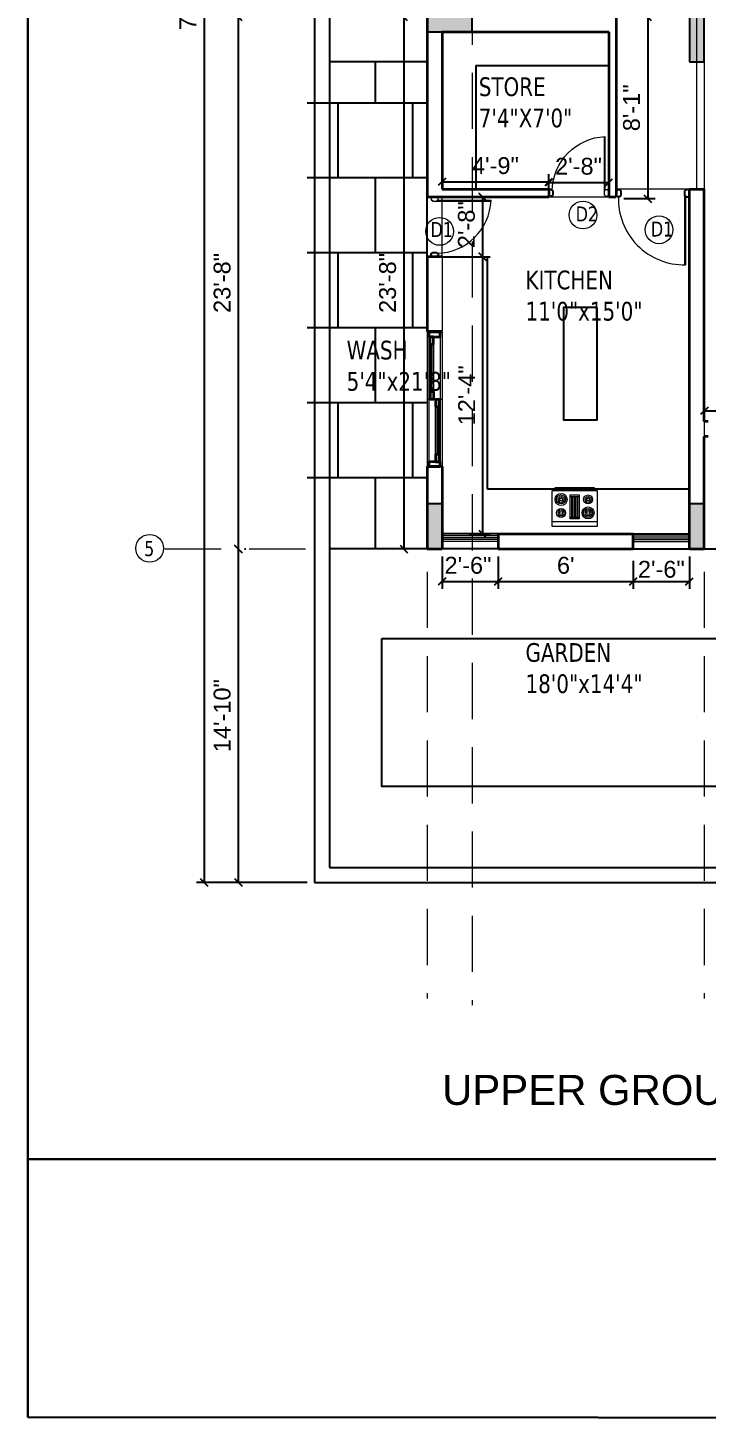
# Model space of a CAD drawing. Header units: inches. Extents: x 127248 to 130601, y 247968 to 250486.
# Drawn here: x 128548 to 128911, y 249098 to 249840 of the extents above; entities that cross this region are included whole.
import ezdxf

# ---------------------------------------------------------------- set-up
doc = ezdxf.new("R2010")
doc.units = ezdxf.units.IN
doc.header["$LTSCALE"] = 10
doc.header["$MEASUREMENT"] = 0
doc.header["$PDMODE"] = 35
doc.linetypes.add('DASHED2', pattern=[0.375, 0.25, -0.125])
doc.layers.get('0').update_dxf_attribs({"linetype": 'CONTINUOUS'})
doc.layers.get('Defpoints').update_dxf_attribs({"linetype": 'CONTINUOUS'})
for name, color, linetype, lineweight, true_color in [('dimention', 7, 'CONTINUOUS', 9, 0x242424), ('DOOR', 7, 'CONTINUOUS', 15, 0x994d00), ('glass window', 7, 'CONTINUOUS', 20, 0x148aff)]:
    doc.layers.add(name, color=color, linetype=linetype, lineweight=lineweight, true_color=true_color)
doc.layers.add('dimn', color=250, linetype='CONTINUOUS')
doc.layers.add('PRESENT', color=254, linetype='CONTINUOUS')
for name, color, linetype, lineweight in [('elevation wall', 255, 'CONTINUOUS', 5), ('FACE LINE', 254, 'CONTINUOUS', 15), ('FORMATE LINE', 78, 'CONTINUOUS', 70), ('Frame', 35, 'CONTINUOUS', 25), ('FURNITURE', 8, 'CONTINUOUS', 13), ('TEXT', 254, 'CONTINUOUS', 25), ('wall final', 7, 'CONTINUOUS', 35), ('WALL HATCH', 250, 'CONTINUOUS', 35), ('walls', 7, 'CONTINUOUS', 15), ('window', 150, 'CONTINUOUS', 15)]:
    doc.layers.add(name, color=color, linetype=linetype, lineweight=lineweight)
doc.styles.add('10', font='arial.ttf', dxfattribs={"height": 9})
doc.styles.add('atul', font='arial.ttf', dxfattribs={"height": 3})
doc.styles.add('SANJAY', font='impact.ttf', dxfattribs={"width": 0.9, "height": 18})
doc.dimstyles.new('FOOTING', dxfattribs={"dimscale": 4, "dimtxt": 18, "dimasz": 3, "dimexe": 1, "dimexo": 1, "dimgap": 2, "dimtad": 1, "dimdec": 0, "dimzin": 0, "dimdsep": 46, "dimlunit": 4, "dimtxsty": 'SANJAY', "dimblk": 'ARCHTICK', "dimcen": 0.09, "dimclrd": 8, "dimclre": 8, "dimclrt": 7, "dimaunit": 1, "dimazin": 0, "dimtfac": 1, "dimtdec": 0, "dimtofl": 0, "dimtmove": 0, "dimatfit": 0, "dimfxl": 1, "dimtolj": 1, "dimtzin": 0, "dimlwd": -1, "dimlwe": -1, "dimarcsym": 0})

# ---------------------------------------------------------------- blocks, each defined once
blk = doc.blocks.new('Range-Oven - 30 in top')
for p, q in [((0, -3), (30, -3)), ((12, -6), (18, -6)), ((13, -20), (13, -6)), ((14, -6), (14, -20)), ((15, -20), (15, -6)), ((16, -6), (16, -20)), ((17, -20), (17, -6)), ((6, -24), (6, -25)), ((8, -25), (8, -24)), ((18, -20), (12, -20)), ((22, -25), (22, -24)), ((24, -24), (24, -25))]:
    blk.add_line(p, q)
for points in [[(0, -24), (0, 0), (30, 0), (30, -24)], [(12, -21), (12, -5), (18, -5), (18, -21)], [(2, -26), (2, -25), (28, -25), (28, -26)]]:
    blk.add_lwpolyline(points, close=True)
for centre, radius in [((6, -9), 4), ((6, -9), 3), ((6, -9), 2), ((6, -9), 1), ((24, -9), 3), ((24, -9), 2), ((24, -9), 1), ((6, -18), 3), ((6, -18), 2), ((6, -18), 1), ((24, -18), 4), ((24, -18), 3), ((24, -18), 2), ((24, -18), 1)]:
    blk.add_circle(centre, radius)
blk = doc.blocks.new('nnc')
at = {"layer": 'DOOR'}
for p, q in [((136352.69, 254330.58), (136352.69, 254356.09)), ((136354.69, 254330.58), (136354.69, 254356.09)), ((136355.58, 254297.18), (136355.58, 254322.7)), ((136357.58, 254297.18), (136357.58, 254322.7))]:
    blk.add_line(p, q, dxfattribs=at)
at = {"layer": 'elevation wall'}
for p, q in [((136351.08, 254362.54), (136351.08, 254290.74)), ((136351.08, 254362.54), (136351.08, 254290.74)), ((136351.08, 254362.54), (136351.08, 254290.74)), ((136352.08, 254362.54), (136352.08, 254290.74)), ((136358.08, 254362.54), (136358.08, 254290.74)), ((136359.08, 254362.54), (136359.08, 254290.74)), ((136359.08, 254362.54), (136359.08, 254290.74)), ((136359.08, 254362.54), (136359.08, 254290.74)), ((136351.08, 254326.64), (136359.08, 254326.64))]:
    blk.add_line(p, q, dxfattribs=at)
at = {"layer": 'wall final'}
for points in [[(136352.08, 254362.52), (136352.08, 254360), (136358.08, 254360), (136358.08, 254362.52)], [(136352.58, 254359.98), (136352.58, 254356.08), (136354.58, 254356.08), (136354.58, 254359.98)], [(136354.69, 254326.68), (136354.69, 254330.58), (136352.69, 254330.58), (136352.69, 254326.68)], [(136357.58, 254322.7), (136357.58, 254326.6), (136355.58, 254326.6), (136355.58, 254322.7)], [(136357.58, 254293.29), (136357.58, 254297.18), (136355.58, 254297.18), (136355.58, 254293.29)], [(136358.08, 254290.74), (136358.08, 254293.26), (136352.08, 254293.26), (136352.08, 254290.74)]]:
    blk.add_lwpolyline(points, close=True, dxfattribs=at)
at = {"layer": 'walls', "color": 7}
for p, q in [((136359.08, 254362.54), (136351.08, 254362.54)), ((136359.08, 254290.74), (136351.08, 254290.74))]:
    blk.add_line(p, q, dxfattribs=at)
at = {"layer": 'window'}
for points in [[(136354.69, 254330.58), (136354.69, 254356.09), (136352.69, 254356.09), (136352.69, 254330.58)], [(136353.79, 254330.58), (136353.79, 254356.09), (136353.19, 254356.09), (136353.19, 254330.58)], [(136353.49, 254330.58), (136353.49, 254356.09), (136353.29, 254356.09), (136353.29, 254330.58)], [(136355.58, 254297.18), (136355.58, 254322.7), (136357.58, 254322.7), (136357.58, 254297.18)], [(136356.48, 254297.18), (136356.48, 254322.7), (136357.08, 254322.7), (136357.08, 254297.18)], [(136356.78, 254297.18), (136356.78, 254322.7), (136356.98, 254322.7), (136356.98, 254297.18)]]:
    blk.add_lwpolyline(points, close=True, dxfattribs=at)
blk = doc.blocks.new('frame')
at = {"layer": 'Frame'}
for p, q in [((127209.08, 247586.17), (127209.08, 247583.17)), ((127209.58, 247586.17), (127209.08, 247586.17)), ((127209.58, 247583.17), (127209.08, 247583.17)), ((127209.58, 247586.67), (127209.58, 247586.17)), ((127209.58, 247586.67), (127211.08, 247586.67)), ((127209.58, 247583.17), (127209.58, 247582.67)), ((127211.08, 247582.67), (127209.58, 247582.67)), ((127211.08, 247586.67), (127211.08, 247585.92)), ((127211.08, 247585.92), (127211.58, 247585.92)), ((127211.08, 247583.42), (127211.08, 247582.67)), ((127211.08, 247583.42), (127211.58, 247583.42)), ((127211.58, 247585.92), (127211.58, 247583.42))]:
    blk.add_line(p, q, dxfattribs=at)
blk = doc.blocks.new('rgg')
at = {"layer": 'DOOR'}
for p, q in [((137132.11, 254652.55), (137132.11, 254615.6)), ((137132.61, 254652.55), (137132.61, 254615.6))]:
    blk.add_line(p, q, dxfattribs=at)
blk.add_arc((137131.87, 254650.7), 35.11, 177.8373, 271.20294, dxfattribs=at)
at = {"layer": 'DOOR', "xscale": 1.005382328876294, "yscale": 1.005382328876294, "zscale": 1.005382328876294}
blk.add_blockref('frame', (9201.86, 5736.55), dxfattribs=at)
at = {"layer": 'DOOR', "extrusion": (0, 0, -1), "xscale": 1.005382328876294, "yscale": 1.005382328876294, "zscale": -1.005382328905398}
blk.add_blockref('frame', (-265028.38, 5736.55), dxfattribs=at)
blk = doc.blocks.new('DSGS')
at = {"layer": 'DOOR'}
for p, q in [((145848.8, 255487.06), (145848.8, 255516.05)), ((145848.8, 255487.06), (145848.8, 255516.05)), ((145849.27, 255487.06), (145849.27, 255516.05)), ((145849.27, 255487.06), (145849.27, 255516.05)), ((145846.94, 255484.51), (145846.94, 255487.3)), ((145847.41, 255487.3), (145846.94, 255487.3)), ((145847.41, 255484.51), (145846.94, 255484.51)), ((145847.41, 255487.3), (145847.41, 255487.76)), ((145848.8, 255487.76), (145847.41, 255487.76)), ((145847.41, 255484.05), (145847.41, 255484.51)), ((145847.41, 255484.05), (145848.8, 255484.05)), ((145848.8, 255487.06), (145848.8, 255487.76)), ((145848.8, 255487.06), (145849.27, 255487.06)), ((145848.8, 255484.05), (145848.8, 255484.74)), ((145848.8, 255484.74), (145849.27, 255484.74)), ((145849.27, 255484.74), (145849.27, 255487.06))]:
    blk.add_line(p, q, dxfattribs=at)
blk.add_arc((145847.73, 255486.71), 29.36, 0.69882, 87.90231, dxfattribs=at)
blk.add_arc((145847.73, 255486.71), 29.36, 0.69882, 87.90231, dxfattribs=at)
at = {"layer": 'DOOR', "xscale": 0.928183188836556, "yscale": 0.928183188836556, "zscale": 0.928183188836556, "rotation": 180}
blk.add_blockref('frame', (263952.27, 485289.83), dxfattribs=at)
blk = doc.blocks.new('_Oblique')
at = {"color": 0, "linetype": 'ByBlock', "lineweight": -2}
blk.add_line((-0.5, -0.5), (0.5, 0.5), dxfattribs=at)
blk = doc.blocks.new('*D174')
at = {"layer": 'Defpoints', "color": 0, "transparency": 16777216}
for p in [(128862.57, 249845.72), (128862.57, 249748.72), (128879.35, 249748.72)]:
    blk.add_point(p, dxfattribs=at)
at = {"layer": 'dimn', "color": 8, "transparency": 16777216}
for p, q in [((128866.57, 249845.72), (128883.35, 249845.72)), ((128879.35, 249845.72), (128879.35, 249748.72)), ((128866.57, 249748.72), (128883.35, 249748.72))]:
    blk.add_line(p, q, dxfattribs=at)
at = {"layer": 'dimn', "color": 8, "transparency": 16777216, "xscale": 4, "yscale": 4, "zscale": 4}
for p, rotation in [((128879.35, 249845.72), 90), ((128879.35, 249748.72), 270)]:
    blk.add_blockref('_Oblique', p, dxfattribs=dict(at, rotation=rotation))
at = {"layer": 'dimn', "color": 181, "transparency": 16777216, "insert": (128870.76, 249797.22), "char_height": 9, "attachment_point": 5, "rotation": 90, "style": '10'}
blk.add_mtext('\\A1;8\'-1"', dxfattribs=at)
blk = doc.blocks.new('*D175')
at = {"layer": 'Defpoints', "color": 0, "transparency": 16777216}
for p in [(128769.57, 249753.72), (128826.57, 249757.71), (128826.57, 249753.72)]:
    blk.add_point(p, dxfattribs=at)
at = {"layer": 'dimn', "color": 8, "transparency": 16777216}
for p, q in [((128769.57, 249757.72), (128769.57, 249761.71)), ((128826.57, 249757.72), (128826.57, 249761.71)), ((128769.57, 249757.71), (128826.57, 249757.71))]:
    blk.add_line(p, q, dxfattribs=at)
at = {"layer": 'dimn', "color": 8, "transparency": 16777216, "xscale": 4, "yscale": 4, "zscale": 4, "rotation": 180}
blk.add_blockref('_Oblique', (128769.57, 249757.71), dxfattribs=at)
at = {"layer": 'dimn', "color": 8, "transparency": 16777216, "xscale": 4, "yscale": 4, "zscale": 4}
blk.add_blockref('_Oblique', (128826.57, 249757.71), dxfattribs=at)
at = {"layer": 'dimn', "color": 181, "transparency": 16777216, "insert": (128798.07, 249766.3), "char_height": 9, "attachment_point": 5, "style": '10'}
blk.add_mtext('\\A1;4\'-9"', dxfattribs=at)
blk = doc.blocks.new('*D176')
at = {"layer": 'Defpoints', "color": 0, "transparency": 16777216}
for p in [(128858.56, 249757.37), (128826.57, 249749.72), (128858.56, 249749.72)]:
    blk.add_point(p, dxfattribs=at)
at = {"layer": 'dimn', "color": 8, "transparency": 16777216}
for p, q in [((128826.57, 249753.72), (128826.57, 249761.37)), ((128858.56, 249753.72), (128858.56, 249761.37)), ((128826.57, 249757.37), (128858.56, 249757.37))]:
    blk.add_line(p, q, dxfattribs=at)
at = {"layer": 'dimn', "color": 8, "transparency": 16777216, "xscale": 4, "yscale": 4, "zscale": 4, "rotation": 180}
blk.add_blockref('_Oblique', (128826.57, 249757.37), dxfattribs=at)
at = {"layer": 'dimn', "color": 8, "transparency": 16777216, "xscale": 4, "yscale": 4, "zscale": 4}
blk.add_blockref('_Oblique', (128858.56, 249757.37), dxfattribs=at)
at = {"layer": 'dimn', "color": 181, "transparency": 16777216, "insert": (128842.41, 249765.96), "char_height": 9, "attachment_point": 5, "style": '10'}
blk.add_mtext('\\A1;2\'-8"', dxfattribs=at)
blk = doc.blocks.new('*D177')
at = {"layer": 'Defpoints', "color": 0, "transparency": 16777216}
for p in [(128761.57, 249749.72), (128761.57, 249717.72), (128791.19, 249717.72)]:
    blk.add_point(p, dxfattribs=at)
at = {"layer": 'dimn', "color": 8, "transparency": 16777216}
for p, q in [((128765.57, 249749.72), (128795.19, 249749.72)), ((128791.19, 249749.72), (128791.19, 249717.72)), ((128765.57, 249717.72), (128795.19, 249717.72))]:
    blk.add_line(p, q, dxfattribs=at)
at = {"layer": 'dimn', "color": 8, "transparency": 16777216, "xscale": 4, "yscale": 4, "zscale": 4}
for p, rotation in [((128791.19, 249749.72), 90), ((128791.19, 249717.72), 270)]:
    blk.add_blockref('_Oblique', p, dxfattribs=dict(at, rotation=rotation))
at = {"layer": 'dimn', "color": 181, "transparency": 16777216, "insert": (128782.6, 249734.81), "char_height": 9, "attachment_point": 5, "rotation": 90, "style": '10'}
blk.add_mtext('\\A1;2\'-8"', dxfattribs=at)
blk = doc.blocks.new('*D178')
at = {"layer": 'Defpoints', "color": 0, "transparency": 16777216}
for p in [(128761.57, 249717.72), (128780.02, 249569.72), (128791.19, 249569.72)]:
    blk.add_point(p, dxfattribs=at)
at = {"layer": 'dimn', "color": 8, "transparency": 16777216}
for p, q in [((128765.57, 249717.72), (128795.19, 249717.72)), ((128791.19, 249717.72), (128791.19, 249569.72)), ((128784.02, 249569.72), (128795.19, 249569.72))]:
    blk.add_line(p, q, dxfattribs=at)
at = {"layer": 'dimn', "color": 8, "transparency": 16777216, "xscale": 4, "yscale": 4, "zscale": 4}
for p, rotation in [((128791.19, 249717.72), 90), ((128791.19, 249569.72), 270)]:
    blk.add_blockref('_Oblique', p, dxfattribs=dict(at, rotation=rotation))
at = {"layer": 'dimn', "color": 181, "transparency": 16777216, "insert": (128782.68, 249643.72), "char_height": 9, "attachment_point": 5, "rotation": 90, "style": '10'}
blk.add_mtext('\\A1;12\'-4"', dxfattribs=at)
blk = doc.blocks.new('*D179')
at = {"layer": 'Defpoints', "color": 0, "transparency": 16777216}
for p in [(128769.57, 249561.72), (128799.57, 249561.72), (128799.57, 249544.34)]:
    blk.add_point(p, dxfattribs=at)
at = {"layer": 'dimn', "color": 8, "transparency": 16777216}
for p, q in [((128769.57, 249557.72), (128769.57, 249540.34)), ((128799.57, 249557.72), (128799.57, 249540.34)), ((128769.57, 249544.34), (128799.57, 249544.34))]:
    blk.add_line(p, q, dxfattribs=at)
at = {"layer": 'dimn', "color": 8, "transparency": 16777216, "xscale": 4, "yscale": 4, "zscale": 4, "rotation": 180}
blk.add_blockref('_Oblique', (128769.57, 249544.34), dxfattribs=at)
at = {"layer": 'dimn', "color": 8, "transparency": 16777216, "xscale": 4, "yscale": 4, "zscale": 4}
blk.add_blockref('_Oblique', (128799.57, 249544.34), dxfattribs=at)
at = {"layer": 'dimn', "color": 181, "transparency": 16777216, "insert": (128783.41, 249552.94), "char_height": 9, "attachment_point": 5, "style": '10'}
blk.add_mtext('\\A1;2\'-6"', dxfattribs=at)
blk = doc.blocks.new('*D180')
at = {"layer": 'Defpoints', "color": 0, "transparency": 16777216}
for p in [(128799.57, 249561.72), (128871.62, 249559.44), (128871.62, 249544.34)]:
    blk.add_point(p, dxfattribs=at)
at = {"layer": 'dimn', "color": 8, "transparency": 16777216}
for p, q in [((128799.57, 249557.72), (128799.57, 249540.34)), ((128871.62, 249555.44), (128871.62, 249540.34)), ((128799.57, 249544.34), (128871.62, 249544.34))]:
    blk.add_line(p, q, dxfattribs=at)
at = {"layer": 'dimn', "color": 8, "transparency": 16777216, "xscale": 4, "yscale": 4, "zscale": 4, "rotation": 180}
blk.add_blockref('_Oblique', (128799.57, 249544.34), dxfattribs=at)
at = {"layer": 'dimn', "color": 8, "transparency": 16777216, "xscale": 4, "yscale": 4, "zscale": 4}
blk.add_blockref('_Oblique', (128871.62, 249544.34), dxfattribs=at)
at = {"layer": 'dimn', "color": 181, "transparency": 16777216, "insert": (128835.59, 249552.94), "char_height": 9, "attachment_point": 5, "style": '10'}
blk.add_mtext("\\A1;6'", dxfattribs=at)
blk = doc.blocks.new('*D181')
at = {"layer": 'Defpoints', "color": 0, "transparency": 16777216}
for p in [(128901.57, 249561.72), (128871.62, 249559.44), (128901.57, 249544.34)]:
    blk.add_point(p, dxfattribs=at)
at = {"layer": 'dimn', "color": 8, "transparency": 16777216}
for p, q in [((128871.62, 249555.44), (128871.62, 249540.34)), ((128901.57, 249557.72), (128901.57, 249540.34)), ((128871.62, 249544.34), (128901.57, 249544.34))]:
    blk.add_line(p, q, dxfattribs=at)
at = {"layer": 'dimn', "color": 8, "transparency": 16777216, "xscale": 4, "yscale": 4, "zscale": 4, "rotation": 180}
blk.add_blockref('_Oblique', (128871.62, 249544.34), dxfattribs=at)
at = {"layer": 'dimn', "color": 8, "transparency": 16777216, "xscale": 4, "yscale": 4, "zscale": 4}
blk.add_blockref('_Oblique', (128901.57, 249544.34), dxfattribs=at)
at = {"layer": 'dimn', "color": 181, "transparency": 16777216, "insert": (128886.62, 249550.81), "char_height": 9, "attachment_point": 5, "style": '10'}
blk.add_mtext('\\A1;2\'-6"', dxfattribs=at)
blk = doc.blocks.new('*D204')
at = {"layer": 'Defpoints', "color": 0, "transparency": 16777216}
for p in [(129009.57, 249635.42), (128909.57, 249630.95), (129009.57, 249629.72)]:
    blk.add_point(p, dxfattribs=at)
at = {"layer": 'dimn', "color": 8, "transparency": 16777216}
for p, q in [((128909.57, 249634.95), (128909.57, 249639.42)), ((128909.57, 249635.42), (129009.57, 249635.42)), ((129009.57, 249633.72), (129009.57, 249639.42))]:
    blk.add_line(p, q, dxfattribs=at)
at = {"layer": 'dimn', "color": 8, "transparency": 16777216, "xscale": 4, "yscale": 4, "zscale": 4, "rotation": 180}
blk.add_blockref('_Oblique', (128909.57, 249635.42), dxfattribs=at)
at = {"layer": 'dimn', "color": 8, "transparency": 16777216, "xscale": 4, "yscale": 4, "zscale": 4}
blk.add_blockref('_Oblique', (129009.57, 249635.42), dxfattribs=at)
at = {"layer": 'dimn', "color": 181, "transparency": 16777216, "insert": (128959.57, 249644.02), "char_height": 9, "attachment_point": 5, "style": '10'}
blk.add_mtext('\\A1;8\'-4"', dxfattribs=at)
blk = doc.blocks.new('*D235')
at = {"layer": 'Defpoints', "color": 0, "transparency": 16777216}
for p in [(128657.83, 249845.72), (128660.07, 249561.72), (128660.82, 249561.72)]:
    blk.add_point(p, dxfattribs=at)
at = {"layer": 'dimn', "color": 8, "transparency": 16777216}
for p, q in [((128660.82, 249845.72), (128660.82, 249561.72)), ((128661.83, 249845.72), (128664.82, 249845.72)), ((128664.07, 249561.72), (128664.82, 249561.72))]:
    blk.add_line(p, q, dxfattribs=at)
at = {"layer": 'dimn', "color": 8, "transparency": 16777216, "xscale": 4, "yscale": 4, "zscale": 4}
for p, rotation in [((128660.82, 249845.72), 90), ((128660.82, 249561.72), 270)]:
    blk.add_blockref('_Oblique', p, dxfattribs=dict(at, rotation=rotation))
at = {"layer": 'dimn', "color": 181, "transparency": 16777216, "insert": (128652.22, 249703.72), "char_height": 9, "attachment_point": 5, "rotation": 90, "style": '10'}
blk.add_mtext('\\A1;23\'-8"', dxfattribs=at)
blk = doc.blocks.new('*D263')
at = {"layer": 'Defpoints', "color": 0, "transparency": 16777216}
for p in [(128761.57, 249845.72), (128749.13, 249561.72), (128761.43, 249561.72)]:
    blk.add_point(p, dxfattribs=at)
at = {"layer": 'dimn', "color": 8, "transparency": 16777216}
for p, q in [((128757.57, 249845.72), (128745.13, 249845.72)), ((128749.13, 249845.72), (128749.13, 249561.72)), ((128757.43, 249561.72), (128745.13, 249561.72))]:
    blk.add_line(p, q, dxfattribs=at)
at = {"layer": 'dimn', "color": 8, "transparency": 16777216, "xscale": 4, "yscale": 4, "zscale": 4}
for p, rotation in [((128749.13, 249845.72), 90), ((128749.13, 249561.72), 270)]:
    blk.add_blockref('_Oblique', p, dxfattribs=dict(at, rotation=rotation))
at = {"layer": 'dimn', "color": 181, "transparency": 16777216, "insert": (128740.54, 249703.72), "char_height": 9, "attachment_point": 5, "rotation": 90, "style": '10'}
blk.add_mtext('\\A1;23\'-8"', dxfattribs=at)
blk = doc.blocks.new('*D265')
at = {"layer": 'Defpoints', "color": 0, "transparency": 16777216}
for p in [(128660.07, 249561.72), (128660.82, 249383.72), (128701.57, 249383.72)]:
    blk.add_point(p, dxfattribs=at)
at = {"layer": 'dimn', "color": 8, "transparency": 16777216}
for p, q in [((128660.82, 249561.72), (128660.82, 249383.72)), ((128664.07, 249561.72), (128664.82, 249561.72)), ((128697.57, 249383.72), (128656.82, 249383.72))]:
    blk.add_line(p, q, dxfattribs=at)
at = {"layer": 'dimn', "color": 8, "transparency": 16777216, "xscale": 4, "yscale": 4, "zscale": 4}
for p, rotation in [((128660.82, 249561.72), 90), ((128660.82, 249383.72), 270)]:
    blk.add_blockref('_Oblique', p, dxfattribs=dict(at, rotation=rotation))
at = {"layer": 'dimn', "color": 181, "transparency": 16777216, "insert": (128652.22, 249472.72), "char_height": 9, "attachment_point": 5, "rotation": 90, "style": '10'}
blk.add_mtext('\\A1;14\'-10"', dxfattribs=at)
blk = doc.blocks.new('25')
at = {"layer": 'dimn'}
h = blk.add_hatch(color=1, dxfattribs=at)
h.set_gradient(color1=(255, 0, 0), color2=(209, 0, 0), one_color=1, tint=0.41)
h.paths.add_polyline_path([(123975.35, 250765.5), (123983.35, 250765.5), (123983.35, 250789.5), (123975.35, 250789.5)])
blk.add_lwpolyline([(123975.35, 250765.5), (123983.35, 250765.5), (123983.35, 250789.5), (123975.35, 250789.5)], close=True, dxfattribs=at)
blk = doc.blocks.new('32')
at = {"layer": 'dimn', "rotation": 270}
blk.add_blockref('25', (-123015.34, 375079.88), dxfattribs=at)
at = {"layer": 'dimn'}
for p in [(3914.81, 315.03), (3774.81, 55.03), (3914.81, 55.03)]:
    blk.add_blockref('25', p, dxfattribs=at)
blk = doc.blocks.new('*D293')
at = {"layer": 'Defpoints', "color": 0, "ltscale": 0.1, "transparency": 16777216}
for p in [(128701.57, 250325.72), (128642.53, 249383.72), (128701.57, 249383.72)]:
    blk.add_point(p, dxfattribs=at)
at = {"layer": 'dimn', "color": 8, "ltscale": 0.1, "transparency": 16777216}
for p, q in [((128697.57, 250325.72), (128638.53, 250325.72)), ((128642.53, 250325.72), (128642.53, 249383.72)), ((128697.57, 249383.72), (128638.53, 249383.72))]:
    blk.add_line(p, q, dxfattribs=at)
at = {"layer": 'dimn', "color": 8, "ltscale": 0.1, "transparency": 16777216, "xscale": 4, "yscale": 4, "zscale": 4}
for p, rotation in [((128642.53, 250325.72), 90), ((128642.53, 249383.72), 270)]:
    blk.add_blockref('_Oblique', p, dxfattribs=dict(at, rotation=rotation))
at = {"layer": 'dimn', "color": 181, "ltscale": 0.1, "transparency": 16777216, "insert": (128633.94, 249854.72), "char_height": 9, "attachment_point": 5, "rotation": 90, "style": '10'}
blk.add_mtext('\\A1;78\'-6"', dxfattribs=at)

msp = doc.modelspace()

# ---------------------------------------------------------------- hatches: boundary and pattern name
at = {"layer": 'PRESENT'}
h = msp.add_hatch(dxfattribs=at)
h.set_pattern_fill('AR-B88', color=9, scale=5, style=0)
h.set_pattern_definition([(0, (14.026, -5080.093), (0, 40), []), (90, (14.026, -5080.093), (-20, 40), [40, -40])])
h.paths.add_polyline_path([(128697.57, 249561.72), (128761.57, 249561.72), (128761.57, 249821.72), (128697.57, 249821.72)])

# ---------------------------------------------------------------- linework, layer by layer
at = {"layer": 'dimention', "linetype": 'Continuous'}
msp.add_line((128769.57, 249717.72), (128769.57, 249677.72), dxfattribs=at)
at = {"layer": 'FACE LINE', "color": 54, "linetype": 'DASHED2', "ltscale": 12, "true_color": 0xa8a800}
for p, q in [((128761.57, 250404.52), (128761.57, 249321.74)), ((128785.62, 250400.91), (128785.62, 249318.12)), ((128909.57, 250404.52), (128909.57, 249321.74)), ((128621.62, 249561.72), (129342.26, 249561.72))]:
    msp.add_line(p, q, dxfattribs=at)
at = {"layer": 'FACE LINE', "color": 0}
for p, q in [((128901.57, 249753.72), (128862.57, 249753.72)), ((128769.57, 249717.72), (128769.57, 249749.72)), ((128826.57, 249749.72), (128858.56, 249749.72))]:
    msp.add_line(p, q, dxfattribs=at)
at = {"layer": 'FORMATE LINE', "lineweight": 30}
msp.add_lwpolyline([(128548.46, 250485.72), (128548.55, 249098.25), (129461.67, 249097.69), (129461.58, 250485.15)], close=True, dxfattribs=at)
at = {"layer": 'glass window'}
for p, q in [((128905.57, 249753.72), (128905.57, 249845.72)), ((128909.57, 249845.72), (128909.57, 249753.72))]:
    msp.add_line(p, q, dxfattribs=at)
at = {"layer": 'PRESENT', "color": 9}
for p, q in [((128701.57, 250325.72), (128701.57, 249383.72)), ((128709.57, 250317.72), (128709.57, 249391.72)), ((128761.57, 249821.72), (128709.57, 249821.72)), ((128787.57, 249819.72), (128787.57, 249753.72)), ((128787.57, 249819.72), (128858.57, 249819.72)), ((128761.57, 249717.72), (128761.57, 249749.72)), ((128769.57, 249717.72), (128793.57, 249717.72)), ((128793.57, 249717.72), (128793.57, 249593.72)), ((128793.57, 249593.72), (128901.57, 249593.72)), ((128799.57, 249569.72), (128769.57, 249569.72)), ((128871.57, 249569.72), (128901.57, 249569.72)), ((128761.57, 249561.72), (128709.57, 249561.75)), ((128799.57, 249561.72), (128769.57, 249561.72)), ((128871.57, 249561.72), (128901.57, 249561.72)), ((128909.57, 249561.72), (129065.57, 249561.54)), ((128709.57, 249391.72), (128953.89, 249391.72)), ((128701.57, 249383.72), (129009.57, 249383.72))]:
    msp.add_line(p, q, dxfattribs=at)
for points in [[(128852.44, 249690.65), (128834.44, 249690.65), (128834.44, 249630.65), (128852.44, 249630.65)], [(128737.5, 249513.92), (128953.82, 249513.92), (128953.82, 249434.91), (128737.5, 249434.91)]]:
    msp.add_lwpolyline(points, close=True, dxfattribs=at)
at = {"layer": 'WALL HATCH'}
for p, q in [((128761.57, 249845.72), (128761.57, 249749.72)), ((128862.57, 249845.72), (128862.57, 249749.72)), ((128769.57, 249837.72), (128769.57, 249753.72)), ((128769.57, 249837.72), (128858.57, 249837.72)), ((128858.57, 249837.72), (128858.57, 249749.72)), ((128769.57, 249753.72), (128826.57, 249753.72)), ((128826.57, 249753.72), (128826.57, 249749.72)), ((128901.57, 249561.72), (128901.57, 249753.72)), ((128901.57, 249753.72), (128909.57, 249753.72)), ((128909.57, 249629.72), (128909.57, 249753.72)), ((128761.57, 249749.72), (128785.57, 249749.72)), ((128785.57, 249749.72), (128826.57, 249749.72)), ((128858.57, 249749.72), (128862.57, 249749.72)), ((128761.57, 249717.72), (128761.57, 249677.72)), ((128769.57, 249717.72), (128761.57, 249717.72)), ((128769.57, 249677.72), (128761.57, 249677.72)), ((128911.57, 249629.72), (128909.57, 249629.72)), ((128909.57, 249561.72), (128909.57, 249621.72)), ((128911.57, 249621.72), (128909.57, 249621.72)), ((128761.57, 249605.72), (128761.57, 249561.72)), ((128769.57, 249605.72), (128761.57, 249605.72)), ((128769.57, 249605.72), (128769.57, 249561.72)), ((128799.57, 249569.72), (128799.57, 249561.72)), ((128799.57, 249569.72), (128871.57, 249569.72)), ((128871.57, 249561.72), (128871.57, 249569.72)), ((128761.57, 249561.72), (128769.57, 249561.72)), ((128799.57, 249561.72), (128871.57, 249561.72)), ((128901.57, 249561.72), (128909.57, 249561.72)), ((128901.57, 249561.72), (128909.57, 249561.72)), ((128548.46, 249236.14), (129461.58, 249235.58))]:
    msp.add_line(p, q, dxfattribs=at)
at = {"layer": 'WALL HATCH', "lineweight": 15}
for centre in [(128844.81, 249739.96), (128768.33, 249731.22), (128885.4, 249732.09), (128613.52, 249562.06)]:
    msp.add_circle(centre, 7.41, dxfattribs=at)
at = {"layer": 'window'}
for p, q in [((128799.57, 249568.72), (128769.57, 249568.72)), ((128799.57, 249567.72), (128769.57, 249567.72)), ((128871.57, 249568.72), (128901.57, 249568.72)), ((128871.57, 249567.72), (128901.57, 249567.72)), ((128799.57, 249566.72), (128769.57, 249566.72)), ((128799.57, 249565.72), (128769.57, 249565.72)), ((128871.57, 249566.72), (128901.57, 249566.72)), ((128871.57, 249565.72), (128901.57, 249565.72))]:
    msp.add_line(p, q, dxfattribs=at)

# ---------------------------------------------------------------- block references
at = {"layer": 'dimn'}
msp.add_blockref('32', (1011.41, -1258.81), dxfattribs=at)
at = {"layer": 'FACE LINE', "color": 0, "xscale": -1}
msp.add_blockref('DSGS', (274705.51, -5734.19), dxfattribs=at)
at = {"layer": 'FACE LINE', "color": 0, "rotation": 270}
msp.add_blockref('DSGS', (-126720.34, 395596.66), dxfattribs=at)
at = {"layer": 'FURNITURE', "xscale": 0.7999999999883585, "yscale": 0.7999999999883585, "zscale": 0.7999999999883585, "rotation": 180}
msp.add_blockref('Range-Oven - 30 in top', (128852.34, 249573.72), dxfattribs=at)
at = {"layer": 'window'}
for name, p in [('rgg', (-8233.06, -4902.19)), ('nnc', (-7589.52, -4685.03))]:
    msp.add_blockref(name, p, dxfattribs=at)

# ---------------------------------------------------------------- texts
at = {"layer": 'dimn', "char_height": 8, "attachment_point": 1, "style": 'SANJAY'}
for s, insert, width in [('{\\fTahoma|b0|i0|c0|p34;D2}', (128840.89, 249744.53), 15.4316), ('{\\fTahoma|b0|i0|c0|p34;D1}', (128763.41, 249736.21), 15.4316), ('{\\fTahoma|b0|i0|c0|p34;D1}', (128881.05, 249736.49), 15.4316), ('{\\fTahoma|b0|i0|c0|p34;5}', (128610.56, 249565.91), 10.3845)]:
    msp.add_mtext(s, dxfattribs=dict(at, insert=insert, width=width))
at = {"layer": 'TEXT', "insert": (128769.62, 249280.94), "char_height": 16, "width": 287.0295, "attachment_point": 1, "style": 'atul'}
msp.add_mtext('UPPER GROUND FLOOR', dxfattribs=at)
at = {"layer": 'WALL HATCH', "char_height": 10, "width": 5.6906, "attachment_point": 1, "style": 'SANJAY'}
for s, insert in [('{\\fTahoma|b0|i0|c0|p34;STORE\\P7\'4"X7\'0"\\fStylus BT|b0|i0|c0|p34; }', (128789.19, 249813.47)), ('{\\fTahoma|b0|i0|c0|p34;KITCHEN\\fStylus BT|b0|i0|c0|p34;  \\fTahoma|b0|i0|c0|p34;11\'0"x15\'0"\\fStylus BT|b0|i0|c0|p34; }', (128814.13, 249710.31)), ('{\\fTahoma|b0|i0|c0|p34;WASH\\fStylus BT|b0|i0|c0|p34; \\fTahoma|b0|i0|c0|p34;5\'4"x21\'8"\\fStylus BT|b0|i0|c0|p34; }', (128718.65, 249672.86)), ('{\\fTahoma|b0|i0|c0|p34;GARDEN 18\'0"x14\'4"\\fStylus BT|b0|i0|c0|p34; }', (128814.13, 249511.45))]:
    msp.add_mtext(s, dxfattribs=dict(at, insert=insert))

# ---------------------------------------------------------------- dimensions: what is measured, and where the dimension line sits
at = {"layer": 'dimn', "ltscale": 0.1}
dim = msp.add_linear_dim(base=(128642.53, 249383.72), p1=(128701.57, 250325.72), p2=(128701.57, 249383.72), angle=90, dimstyle='FOOTING', override={"dimtxt": 9, "dimasz": 1, "dimgap": 1, "dimtxsty": '10', "dimblk": 'Oblique', "dimclrt": 181, "dimtfac": 2, "dimfxl": 0.3}, dxfattribs=at)
dim.commit()
dim.dimension.update_dxf_attribs({"geometry": '*D293', "text_midpoint": (128633.94, 249854.72)})
at = {"layer": 'dimn'}
for base, p1, p2, override, picture, middle in [((128660.82, 249561.72), (128657.83, 249845.72), (128660.07, 249561.72), {"dimtxt": 9, "dimasz": 1, "dimgap": 1, "dimtxsty": '10', "dimblk": 'Oblique', "dimclrt": 181, "dimtfac": 2, "dimtmove": 1, "dimfxl": 0.18}, '*D235', (128652.22, 249703.72)), ((128749.13, 249561.72), (128761.57, 249845.72), (128761.43, 249561.72), {"dimtxt": 9, "dimasz": 1, "dimgap": 1, "dimtxsty": '10', "dimblk": 'Oblique', "dimclrt": 181, "dimtfac": 2, "dimfxl": 0.18}, '*D263', (128740.54, 249703.72)), ((128879.35, 249748.72), (128862.57, 249845.72), (128862.57, 249748.72), {"dimtxt": 9, "dimasz": 1, "dimgap": 1, "dimtxsty": '10', "dimblk": 'Oblique', "dimclrt": 181, "dimtfac": 2, "dimfxl": 0.18}, '*D174', (128870.76, 249797.22)), ((128791.19, 249569.72), (128761.57, 249717.72), (128780.02, 249569.72), {"dimtxt": 9, "dimasz": 1, "dimgap": 1, "dimtxsty": '10', "dimblk": 'Oblique', "dimclrt": 181, "dimtfac": 2, "dimtmove": 1, "dimfxl": 0.18}, '*D178', (128782.68, 249643.72)), ((128660.82, 249383.72), (128660.07, 249561.72), (128701.57, 249383.72), {"dimtxt": 9, "dimasz": 1, "dimgap": 1, "dimtxsty": '10', "dimblk": 'Oblique', "dimclrt": 181, "dimtfac": 2, "dimtmove": 1, "dimfxl": 0.3}, '*D265', (128652.22, 249472.72))]:
    dim = msp.add_linear_dim(base=base, p1=p1, p2=p2, angle=90, dimstyle='FOOTING', override=override, dxfattribs=at)
    dim.commit()
    dim.dimension.update_dxf_attribs({"geometry": picture, "text_midpoint": middle})
for base, p1, p2, override, picture, middle in [((128826.57, 249757.71), (128769.57, 249753.72), (128826.57, 249753.72), {"dimtxt": 9, "dimasz": 1, "dimgap": 1, "dimtxsty": '10', "dimblk": 'Oblique', "dimclrt": 181, "dimtfac": 2, "dimfxl": 0.18}, '*D175', (128798.07, 249766.3)), ((129009.57, 249635.42), (128909.57, 249630.95), (129009.57, 249629.72), {"dimtxt": 9, "dimasz": 1, "dimgap": 1, "dimtxsty": '10', "dimblk": 'Oblique', "dimclrt": 181, "dimtfac": 2, "dimfxl": 0.18}, '*D204', (128959.57, 249644.02)), ((128871.62, 249544.34), (128799.57, 249561.72), (128871.62, 249559.44), {"dimtxt": 9, "dimasz": 1, "dimgap": 1, "dimtxsty": '10', "dimblk": 'Oblique', "dimclrt": 181, "dimtfac": 2, "dimtmove": 1, "dimfxl": 0.18}, '*D180', (128835.59, 249552.94))]:
    dim = msp.add_linear_dim(base=base, p1=p1, p2=p2, dimstyle='FOOTING', override=override, dxfattribs=at)
    dim.commit()
    dim.dimension.update_dxf_attribs({"geometry": picture, "text_midpoint": middle})
for base, p1, p2, override, picture, middle in [((128858.56, 249757.37), (128826.57, 249749.72), (128858.56, 249749.72), {"dimtxt": 9, "dimasz": 1, "dimgap": 1, "dimtxsty": '10', "dimblk": 'Oblique', "dimclrt": 181, "dimtfac": 2, "dimfxl": 0.18}, '*D176', (128842.41, 249757.37)), ((128799.57, 249544.34), (128769.57, 249561.72), (128799.57, 249561.72), {"dimtxt": 9, "dimasz": 1, "dimgap": 1, "dimtxsty": '10', "dimblk": 'Oblique', "dimclrt": 181, "dimtfac": 2, "dimfxl": 0.18}, '*D179', (128783.41, 249544.34)), ((128901.57, 249544.34), (128871.62, 249559.44), (128901.57, 249561.72), {"dimtxt": 9, "dimasz": 1, "dimgap": 1, "dimtxsty": '10', "dimblk": 'Oblique', "dimclrt": 181, "dimtfac": 2, "dimtmove": 1, "dimfxl": 0.18}, '*D181', (128886.62, 249542.22))]:
    dim = msp.add_linear_dim(base=base, p1=p1, p2=p2, dimstyle='FOOTING', override=override, dxfattribs=at)
    dim.commit()
    dim.dimension.update_dxf_attribs({"geometry": picture, "text_midpoint": middle, "dimtype": 160})
dim = msp.add_linear_dim(base=(128791.19, 249717.72), p1=(128761.57, 249749.72), p2=(128761.57, 249717.72), angle=90, dimstyle='FOOTING', override={"dimtxt": 9, "dimasz": 1, "dimgap": 1, "dimtxsty": '10', "dimblk": 'Oblique', "dimclrt": 181, "dimtfac": 2, "dimfxl": 0.18}, dxfattribs=at)
dim.commit()
dim.dimension.update_dxf_attribs({"geometry": '*D177', "text_midpoint": (128791.19, 249734.81), "dimtype": 160})

doc.saveas('drawing.dxf')
